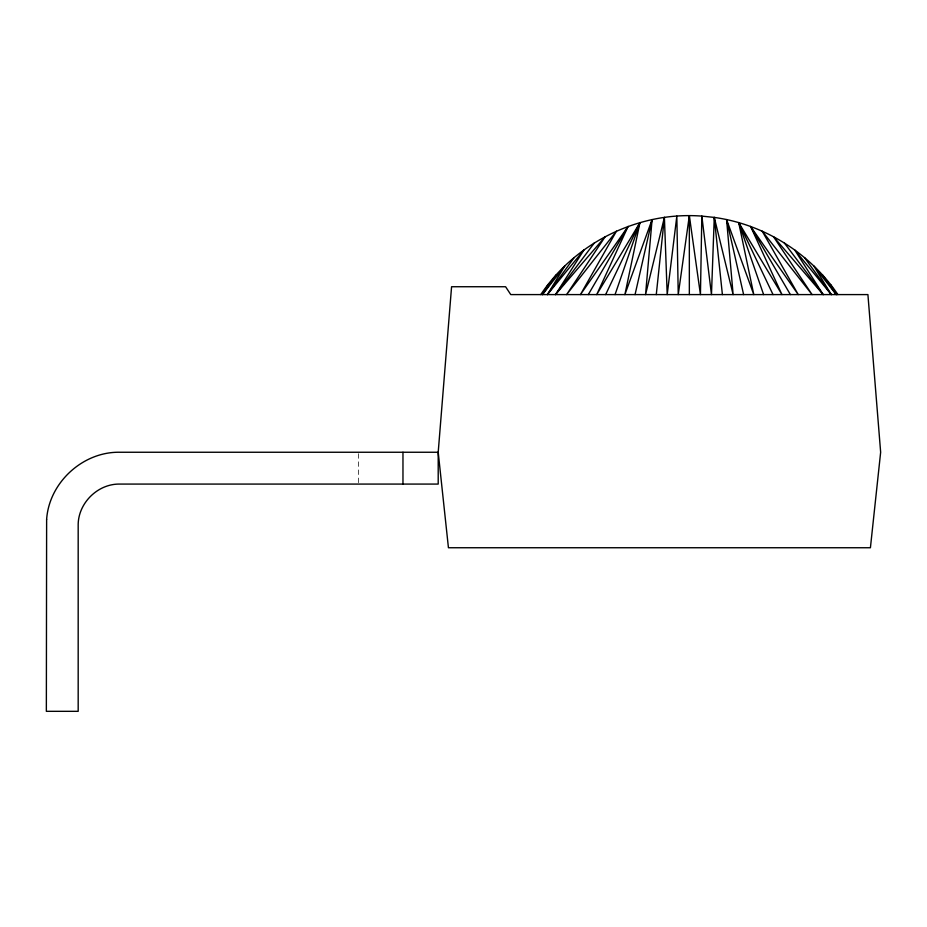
<?xml version="1.0" encoding="UTF-8"?>
<svg xmlns="http://www.w3.org/2000/svg" width="927" height="927" viewBox="0 0 927 927"><rect width="100%" height="100%" fill="white"/><g stroke="black" fill="none" stroke-linecap="round" stroke-linejoin="round"><path stroke-width="0.7" stroke-dasharray="4.63 3.48" d="M358.401 453.697L358.401 484.079"/><path stroke-width="1.39" d="M548.135 284.473L542.434 294.589L564.867 265.922L547.382 294.589L584.022 249.861L555.493 294.589L605.227 236.628L566.594 294.589L616.467 231.147L580.429 294.589L628.066 226.466L596.71 294.589L639.954 222.607L624.879 294.589L652.087 219.583L645.551 294.589L664.404 217.416L667.197 294.589L676.837 216.107L678.24 294.589L689.34 215.678L700.441 294.589L701.832 216.107L714.265 217.416L711.472 294.589L701.832 216.107C639.201 211.275 575.563 242.283 540.777 294.589M656.281 294.589L664.404 217.416M635.065 294.589L652.087 219.583M615.053 294.589L639.954 222.607L605.644 294.589M588.286 294.589L628.066 226.466M542.434 294.589L556.177 274.902M547.382 294.589L574.172 257.555M555.493 294.589L594.392 242.874M722.4 294.589L714.265 217.416C763.929 224.253 809.943 252.978 837.892 294.589M830.534 284.473L836.235 294.589L813.802 265.922L831.299 294.589L794.648 249.861L823.188 294.589L773.442 236.628L812.087 294.589L762.203 231.147L798.24 294.589L750.603 226.466L781.959 294.589L738.715 222.607L753.79 294.589L726.583 219.583L733.13 294.589L714.265 217.416M784.277 242.874L823.188 294.589M804.509 257.555L831.299 294.589M822.492 274.902L836.235 294.589M750.603 226.466L790.383 294.589M773.025 294.589L738.715 222.607L763.616 294.589M726.583 219.583L743.616 294.589M689.34 215.678L689.34 294.589M402.967 452.249L402.967 484.079M46.628 519.398L46.35 711.322L78.181 711.322L78.181 525.806C77.683 503.5 97.602 483.581 119.907 484.079L438.204 484.079L438.204 452.249L451.576 286.733L505.586 286.733L510.765 294.589L867.915 294.589L880.65 452.249L870.418 547.741L448.436 547.741L438.204 452.249L119.907 452.249C82.92 451.495 49.108 482.492 46.628 519.398"/></g></svg>
